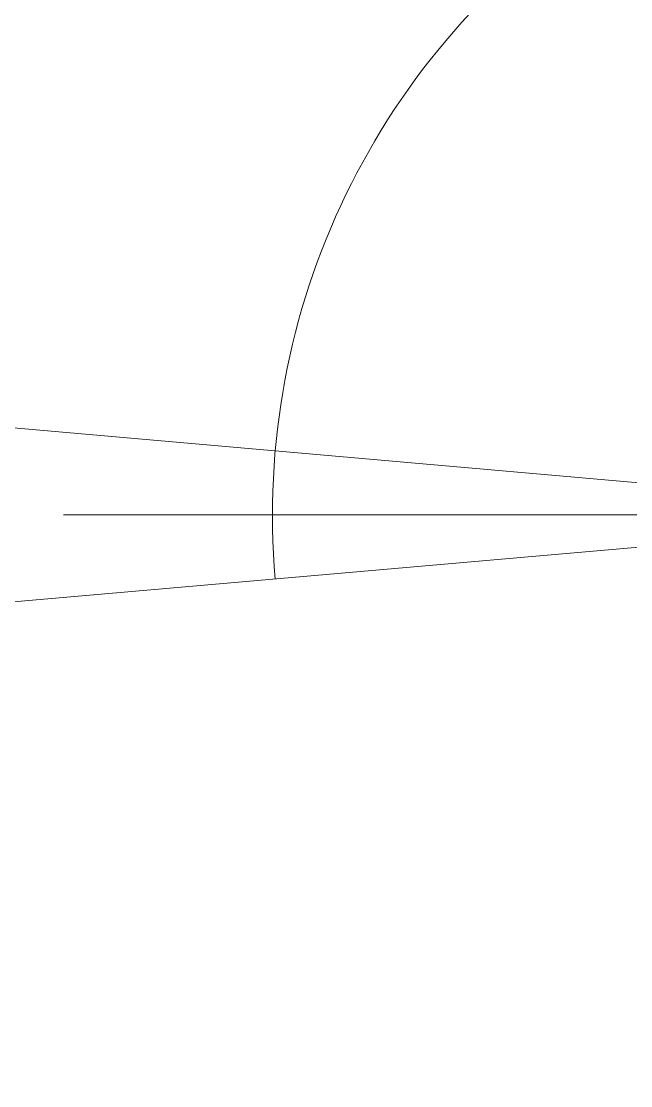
# Model space of a CAD drawing. Header units: millimetres. Extents: x 0 to 594, y 0 to 532.
# Drawn here: x 398.38 to 418.3, y 264.17 to 298.95 of the extents above; entities that cross this region are included whole.
import ezdxf
from ezdxf.lldxf.tags import DXFTag

# ---------------------------------------------------------------- set-up
doc = ezdxf.new("R2010")
doc.units = ezdxf.units.MM
for name, color, linetype, true_color in [('11', 7, 'Continuous', 0xffffff), ('13', 7, 'Continuous', 0xffffff), ('201', 7, 'Continuous', 0xffffff)]:
    doc.layers.add(name, color=color, linetype=linetype, true_color=true_color)
tags = doc.linetypes.add('DASHED', pattern=[25.72, 12.86, -12.86]).pattern_tags.tags
tags[6:7] = [DXFTag(74, 4), DXFTag(75, 0), DXFTag(340, '0'), DXFTag(46, 0.0), DXFTag(50, 0.0), DXFTag(44, 0.0), DXFTag(45, 0.0)]
tags[4:5] = [DXFTag(74, 4), DXFTag(75, 0), DXFTag(340, '0'), DXFTag(46, 0.0), DXFTag(50, 0.0), DXFTag(44, 0.0), DXFTag(45, 0.0)]

# ---------------------------------------------------------------- blocks, each defined once
blk = doc.blocks.new('_U12')
at = {"layer": '201', "color": 250, "lineweight": 13}
blk.add_arc((430.61169, 282.820884), 24.022753, 0, 184.999943, dxfattribs=at)
at = {"layer": '201', "color": 250, "lineweight": 18}
blk.add_solid([(406.680351, 280.727163), (406.042067, 284.19918), (406.962441, 284.246077), (406.680351, 280.727163)], dxfattribs=at)
blk = doc.blocks.new('_U13')
at = {"layer": '201', "color": 250, "lineweight": 13}
blk.add_arc((430.61169, 282.820884), 53.921515, 175, 359.999943, dxfattribs=at)

msp = doc.modelspace()

# ---------------------------------------------------------------- linework, layer by layer
at = {"layer": '11', "color": 250, "linetype": 'DASHED', "lineweight": 18}
for p, q in [((438.61169, 282.82088), (399.7601, 282.82088)), ((404.27371, 282.82088), (399.7601, 282.82088)), ((430.42902, 282.82088), (404.27371, 282.82088))]:
    msp.add_line(p, q, dxfattribs=at)
at = {"layer": '13', "color": 250, "linetype": 'Continuous', "lineweight": 18}
for p in [(350.32058, 289.84544), (350.32058, 275.79632)]:
    msp.add_line(p, (430.61169, 282.82088), dxfattribs=at)
msp.add_circle((430.61169, 282.82088), 80.5978, dxfattribs=at)

# ---------------------------------------------------------------- block references
at = {"layer": '201', "color": 250, "linetype": 'Continuous', "lineweight": 18}
for name in ['_U12', '_U13']:
    msp.add_blockref(name, (0, 0), dxfattribs=at)

doc.saveas('drawing.dxf')
